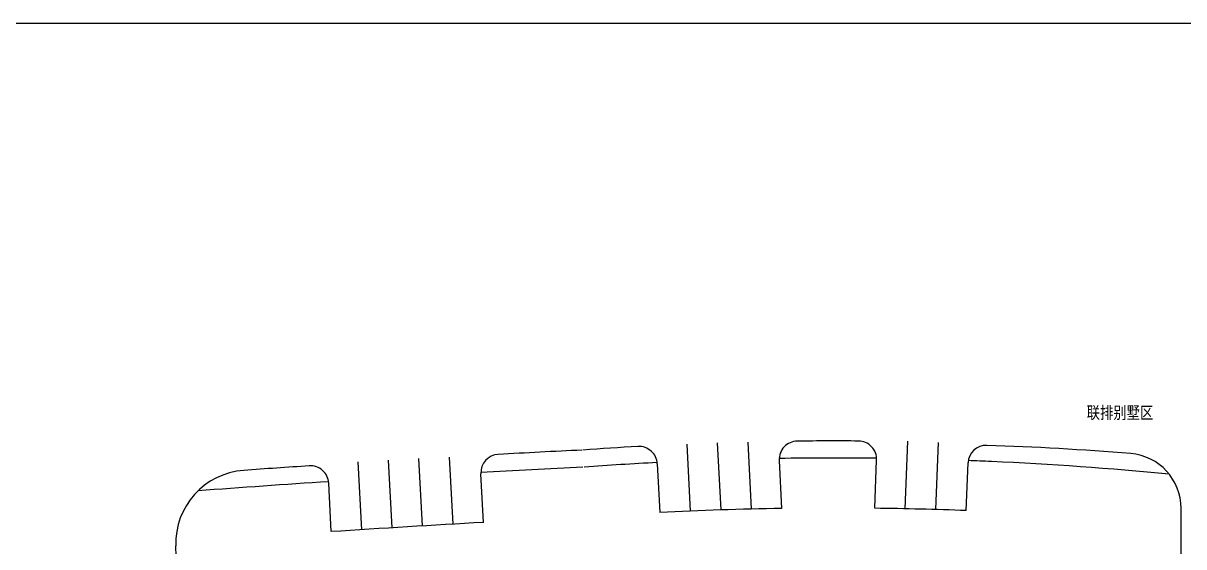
# Model space of a CAD drawing. Extents: x 34838826 to 35164760, y 36533342 to 36641385.
# Drawn here: x 34920733 to 35015913, y 36594792 to 36637694 of the extents above; entities that cross this region are included whole.
import ezdxf

# ---------------------------------------------------------------- set-up
doc = ezdxf.new("R2010")
doc.units = 0
doc.header["$LTSCALE"] = 1000
doc.header["$MEASUREMENT"] = 0
for name, color, linetype in [('PUB_TEXT', 7, 'CONTINUOUS'), ('TEXT', 7, 'CONTINUOUS'), ('道路边线', 8, 'CONTINUOUS')]:
    doc.layers.add(name, color=color, linetype=linetype)
doc.styles.add('-宋体', font='SimSun.ttf')

msp = doc.modelspace()

# ---------------------------------------------------------------- linework, layer by layer
at = {"layer": 'TEXT'}
msp.add_lwpolyline([(34838826.3, 36637693.6), (35164760.4, 36637693.6), (35164760.4, 36533342.2), (34838826.3, 36533342.2)], close=True, dxfattribs=at)
at = {"layer": '道路边线'}
for p, q in [((34975154.3, 36603206.9), (34975435.2, 36597713.8)), ((34977652.7, 36603301.8), (34977933.7, 36597808.1)), ((34980152.3, 36603375), (34980433.2, 36597880.2)), ((34993072.5, 36597903.6), (34993285.8, 36603444)), ((34995571.9, 36597840.8), (34995784, 36603347.8)), ((34948494.6, 36596190.8), (34948197.4, 36601745.3)), ((34950989.8, 36596346.8), (34950693.8, 36601878.9)), ((34953485.3, 36596497.8), (34953190.2, 36602012.4)), ((34955981.1, 36596643.9), (34955687.2, 36602136.1)), ((34972733.8, 36601588.1), (34972937.9, 36597597.3)), ((34982732.4, 36601870.7), (34982934, 36597930)), ((34990572.2, 36597944.1), (34990724.5, 36601899.1)), ((34998070.5, 36597755.7), (34998220.8, 36601660.4)), ((34958477.1, 36596785), (34958263.3, 36600781.3)), ((34945999.6, 36596029.7), (34945786.9, 36600005.5)), ((35015692.1, 36588541.8), (35015692.1, 36597942.1)), ((34933304.2, 36593125.9), (34933246.2, 36594867.3))]:
    msp.add_line(p, q, dxfattribs=at)
for centre, radius, start, end in [((34984230.5, 36601947.3), 1500, 90.612164, 182.927428), ((34987271.9, 36317295.9), 286167.6, 89.606774, 90.612164), ((34989225.6, 36601956.8), 1500, 357.795019, 89.606774), ((34959761.1, 36600861.5), 1500, 93.108404, 183.062731), ((35027785.5, 35348229.3), 1255977.8, 92.7941423, 93.1084042), ((34987271.9, 36317295.9), 286167.6, 93.229338, 94.134201), ((34971235.8, 36601511.5), 1500, 2.927428, 93.229338), ((34999719.7, 36601602.7), 1500, 88.118436, 177.795019), ((34991797.7, 36360453.8), 242778.9, 85.331309, 88.118436), ((35011192.1, 36597942.1), 4500, 0, 85.331309), ((35027785.5, 35348229.3), 1255977.8, 93.8163576, 94.0619721), ((34944289, 36599925.4), 1500, 3.062731, 93.816358), ((35027785.5, 35348229.3), 1254577.8, 92.7941423, 93.1769047), ((34987271.9, 36317295.9), 284767.6, 92.927428, 94.134201), ((34987271.9, 36317295.9), 284767.6, 89.304208, 90.914996), ((34987271.9, 36317295.9), 284767.6, 87.411345, 87.795019), ((34987271.9, 36317295.9), 284767.6, 84.469135, 87.411345), ((34939242.8, 36595067.2), 6000, 94.061972, 181.909436), ((35027785.5, 35348229.3), 1254577.8, 93.747788, 94.2382264), ((34987271.9, 36317295.9), 280667.6, 90.885586, 92.927428), ((34987271.9, 36317295.9), 280667.6, 87.795019, 89.326259), ((35027785.5, 35348229.3), 1250477.8, 93.177279, 93.7500343)]:
    msp.add_arc(centre, radius, start, end, dxfattribs=at)

# ---------------------------------------------------------------- texts
at = {"layer": 'PUB_TEXT', "style": '-宋体', "width": 0.8}
msp.add_text('联排别墅区', height=1000, dxfattribs=at).set_placement((35007953.6, 36605281.2))

doc.saveas('drawing.dxf')
